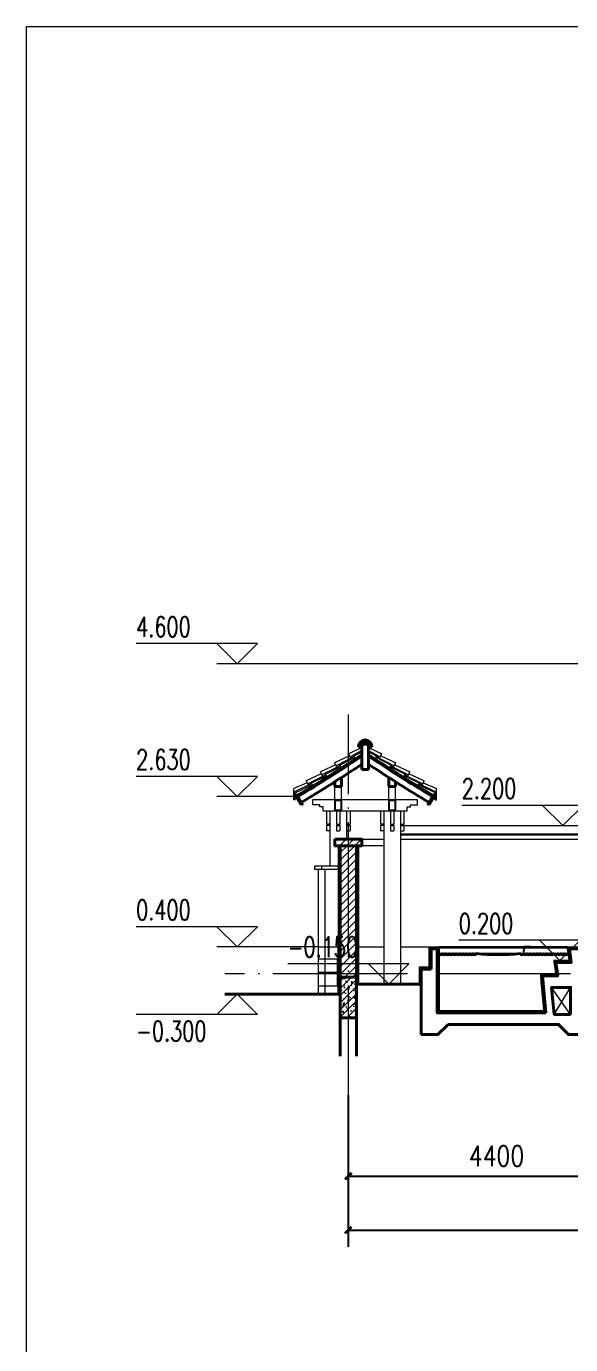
# Model space of a CAD drawing. Extents: x 577108 to 1042908, y 41950 to 81950.
# Drawn here: x 924108 to 932188, y 62396 to 81950 of the extents above; entities that cross this region are included whole.
import ezdxf

# ---------------------------------------------------------------- set-up
doc = ezdxf.new("R2010")
doc.units = 0
doc.header["$LTSCALE"] = 1000
doc.header["$MEASUREMENT"] = 0
for name, pattern in [('CENTER2', [1.125, 0.75, -0.125, 0.125, -0.125]), ('DOTE', [2.42, 2, -0.2, 0.02, -0.2]), ('HIDDEN2', [0.1875, 0.125, -0.0625])]:
    doc.linetypes.add(name, pattern=pattern)
doc.layers.get('0').update_dxf_attribs({"linetype": 'CONTINUOUS', "lineweight": 13})
doc.layers.get('Defpoints').update_dxf_attribs({"linetype": 'CONTINUOUS', "lineweight": 5})
for name, color, linetype, lineweight in [('AXIS', 3, 'CONTINUOUS', 15), ('DIM', 7, 'CONTINUOUS', 5), ('DIM_ELEV', 3, 'CONTINUOUS', 15), ('DOTE', 1, 'DOTE', 0), ('hatch', 8, 'CONTINUOUS', 5), ('L2', 9, 'CONTINUOUS', 15), ('LM-1', 7, 'CONTINUOUS', 18), ('LM-L', 7, 'CONTINUOUS', 15), ('LM-S', 8, 'CONTINUOUS', 5), ('PUB_HATCH', 8, 'CONTINUOUS', 5), ('PUB_TEXT', 7, 'CONTINUOUS', 20), ('wall', 2, 'CONTINUOUS', 40), ('瓦1', 8, 'CONTINUOUS', 15), ('瓦2', 2, 'CONTINUOUS', 15), ('粉刷线', 251, 'CONTINUOUS', 0)]:
    doc.layers.add(name, color=color, linetype=linetype, lineweight=lineweight)
doc.styles.add('_TCH_DIM', font='SIMPLEX', dxfattribs={"bigfont": 'GBCBIG'})
doc.styles.add('DIM_FONT', font='SIMPLEX.shx', dxfattribs={"width": 0.8, "bigfont": 'hztxt.shx'})
doc.styles.get("Standard").update_dxf_attribs({"font": 'GBENOR', "bigfont": 'GBCBIG'})
doc.dimstyles.new('D100', dxfattribs={"dimtxt": 0.18, "dimasz": 0.18, "dimexe": 0.18, "dimexo": 0.0625, "dimgap": 0.09, "dimtad": 1, "dimdec": 0, "dimlfac": 1000, "dimzin": 0, "dimdsep": 46, "dimtxsty": 'Standard', "dimcen": 0.09, "dimclrt": 2, "dimadec": 0, "dimazin": 0, "dimtfac": 1, "dimtdec": 0, "dimtofl": 0, "dimtmove": 0, "dimatfit": 3, "dimfxl": 0, "dimtolj": 1, "dimtzin": 0, "dimarcsym": 0})
doc.dimstyles.new('DIMN', dxfattribs={"dimtxt": 300, "dimasz": 100, "dimexe": 250, "dimexo": 300, "dimgap": 150, "dimtad": 1, "dimdec": 0, "dimzin": 0, "dimdsep": 46, "dimtxsty": 'DIM_FONT', "dimblk": 'ARCHTICK', "dimcen": 0.09, "dimclrt": 7, "dimazin": 2, "dimtfac": 1, "dimtdec": 0, "dimtix": 1, "dimtmove": 2, "dimatfit": 3, "dimldrblk": 'ARCHTICK', "dimfxl": 0, "dimtolj": 1, "dimtzin": 0, "dimarcsym": 0})
pattern_1 = [(135, (921737.982, 42723.81), (-6.629126, 24.3067956), [31.25, -6.25, 0, -6.25])]

# ---------------------------------------------------------------- blocks, each defined once
blk = doc.blocks.new('wa1')
at = {"layer": '瓦1'}
for p in [(-296, 55), (-47, 71)]:
    blk.add_line(p, (-291, 105), dxfattribs=at)
at = {"layer": '瓦2', "color": 2}
for p, q in [((-298, 33), (-296, 55)), ((-298, 33), (-258, 29)), ((2, 25), (-296, 55)), ((-258, 36), (-14, 11)), ((-258, 36), (-258, 29)), ((-14, 11), (-15, 1)), ((-15, 1), (0, 0)), ((2, 25), (0, 0))]:
    blk.add_line(p, q, dxfattribs=at)
blk = doc.blocks.new('*D19')
at = {"layer": 'Defpoints', "color": 0, "transparency": 16777216}
for p in [(931495, 68295), (931595, 68295), (931595, 68195)]:
    blk.add_point(p, dxfattribs=at)
at = {"layer": 'DIM', "color": 0, "lineweight": -2, "transparency": 16777216}
for p, q in [((931595, 68295), (931495, 68295)), ((931495, 68295), (931495, 68245)), ((931495, 68195), (931495, 68245)), ((931595, 68195), (931495, 68195))]:
    blk.add_line(p, q, dxfattribs=at)
at = {"layer": 'DIM', "color": 0, "transparency": 16777216}
for points in [[(931495, 68295), (931495, 68295), (931495, 68295)], [(931495, 68195), (931495, 68195), (931495, 68195)]]:
    blk.add_solid(points, dxfattribs=at)
at = {"layer": 'DIM', "color": 2, "transparency": 16777216, "insert": (931495, 68245), "char_height": 0.045, "attachment_point": 5, "rotation": 0.001}
blk.add_mtext('\\A1;100000', dxfattribs=at)
blk = doc.blocks.new('_ArchTick')
at = {"color": 0, "linetype": 'ByBlock', "const_width": 0.4}
blk.add_lwpolyline([(-0.5, -0.5), (0.5, 0.5)], dxfattribs=at)
blk = doc.blocks.new('*D225')
at = {"layer": 'AXIS', "color": 0, "lineweight": -2, "transparency": 16777216}
for p, q in [((928888, 66095), (928888, 64645)), ((933288, 66095), (933288, 64645)), ((928888, 64895), (933288, 64895))]:
    blk.add_line(p, q, dxfattribs=at)
at = {"layer": 'Defpoints', "color": 0, "transparency": 16777216}
for p in [(928888, 66395), (933288, 66395), (933288, 64895)]:
    blk.add_point(p, dxfattribs=at)
at = {"layer": 'AXIS', "color": 0, "lineweight": -2, "transparency": 16777216, "xscale": 100, "yscale": 100, "zscale": 100, "rotation": 180}
blk.add_blockref('_ArchTick', (928888, 64895), dxfattribs=at)
at = {"layer": 'AXIS', "color": 0, "lineweight": -2, "transparency": 16777216, "xscale": 100, "yscale": 100, "zscale": 100}
blk.add_blockref('_ArchTick', (933288, 64895), dxfattribs=at)
at = {"layer": 'AXIS', "color": 7, "transparency": 16777216, "insert": (931088, 65195), "char_height": 300, "attachment_point": 5, "style": 'DIM_FONT'}
blk.add_mtext('\\A1;4400', dxfattribs=at)
blk = doc.blocks.new('*D230')
at = {"layer": 'AXIS', "color": 0, "lineweight": -2, "transparency": 16777216}
for p, q in [((928888, 66095), (928888, 63845)), ((941288, 66095), (941288, 63845)), ((928888, 64095), (941288, 64095))]:
    blk.add_line(p, q, dxfattribs=at)
at = {"layer": 'Defpoints', "color": 0, "transparency": 16777216}
for p in [(928888, 66395), (941288, 66395), (941288, 64095)]:
    blk.add_point(p, dxfattribs=at)
at = {"layer": 'AXIS', "color": 0, "lineweight": -2, "transparency": 16777216, "xscale": 100, "yscale": 100, "zscale": 100, "rotation": 180}
blk.add_blockref('_ArchTick', (928888, 64095), dxfattribs=at)
at = {"layer": 'AXIS', "color": 0, "lineweight": -2, "transparency": 16777216, "xscale": 100, "yscale": 100, "zscale": 100}
blk.add_blockref('_ArchTick', (941288, 64095), dxfattribs=at)
at = {"layer": 'AXIS', "color": 7, "transparency": 16777216, "insert": (935088, 64395), "char_height": 300, "attachment_point": 5, "style": 'DIM_FONT'}
blk.add_mtext('\\A1;12400', dxfattribs=at)

msp = doc.modelspace()

# ---------------------------------------------------------------- hatches: boundary and pattern name
at = {"layer": 'hatch'}
h = msp.add_hatch(dxfattribs=at)
h.set_pattern_fill('天然石材', color=256, scale=30, style=0)
h.set_pattern_definition([(45, (-190875.35, -393025.7), (-112.854242, 112.854242), []), (45, (-190819.85, -393083), (-112.854242, 112.854242), [63, -36])])
h.paths.add_polyline_path([(929088.3969, 69795.1001), (929088.3969, 69895.1001), (928688.3969, 69895.1001), (928688.3969, 69795.1001)])
h = msp.add_hatch(dxfattribs=at)
h.set_pattern_fill('普通砖', color=256, scale=30, style=0)
h.set_pattern_definition([(45, (-190875.35, -393025.71), (-56.427121, 56.427121), [])])
h.paths.add_polyline_path([(929008.3969, 69795.1001), (928768.3969, 69795.1001), (928768.3969, 67845.1001), (929008.3969, 67845.1001)])
h = msp.add_hatch(dxfattribs=at)
h.set_pattern_fill('天然石材', color=256, scale=5, style=0)
h.set_pattern_definition([(45, (-191775.347, -393073.457), (-18.8090404, 18.8090404), []), (45, (-191766.097, -393083.007), (-18.8090404, 18.8090404), [10.5, -6])])
h.paths.add_polyline_path([(928738.3969, 67595.1001), (928768.3969, 67595.1001), (928768.3969, 68295.1001), (928738.3969, 68295.1001)])
h = msp.add_hatch(dxfattribs=at)
h.set_pattern_fill('ANSI36', color=256, scale=100, style=0)
h.set_pattern_definition(pattern_1)
h.paths.add_polyline_path([(930088.3969, 68290.1001), (930093.3969, 68295.1001), (930233.3969, 68295.1001), (930238.3969, 68290.1001), (930238.3969, 68275.1001), (930088.3969, 68275.1001)])
h = msp.add_hatch(dxfattribs=at)
h.set_pattern_fill('ANSI36', color=256, scale=100, style=0)
h.set_pattern_definition(pattern_1)
h.paths.add_polyline_path([(930088.3969, 68275.1001), (930108.3969, 68275.1001), (930108.3969, 67975.1001), (930088.3969, 67975.1001)])
h = msp.add_hatch(dxfattribs=at)
h.set_pattern_fill('ANSI36', color=256, scale=100, style=0)
h.set_pattern_definition([(135, (930331.082, 72099.919), (-6.629126, 24.306796), [31.25, -6.25, 0, -6.25])])
h.paths.add_polyline_path([(932143.3969, 68295.1001), (932383.3969, 68295.1001), (932388.3969, 68290.1001), (932388.3969, 68275.1001), (932368.3969, 68275.1001), (932138.3969, 68275.1001), (932138.3969, 68290.1001)])
h = msp.add_hatch(dxfattribs=at)
h.set_pattern_fill('钢筋混凝土', color=256, scale=30, style=0)
h.set_pattern_definition([(45, (-190875.35, -393083.01), (-53.0330086, 53.0330086), []), (50, (-190875.35, -393083), (215.178055, -18.82564), [22.5, -247.5]), (355, (-190875.35, -393083), (-41.6254, 225.65764), [18, -198]), (100.4514, (-190857.42, -393084.58), (173.552815, 206.831863), [19.122057, -210.342634]), (46.1842, (-190875.35, -393023), (320.172315, -49.655704), [33.75, -371.25]), (96.6356, (-190848.67, -393027.14), (280.39881, 292.23536), [28.68309, -315.5139]), (351.1842, (-190875.35, -393023), (280.39858, 292.23558), [27, -297]), (21, (-190845.35, -393038), (179.072116, -120.785667), [22.5, -247.5]), (326, (-190845.35, -393038), (72.9946, 217.545014), [18, -198]), (71.4514, (-190830.42, -393048.07), (252.06679, 96.75915), [19.122057, -210.342634]), (37.5, (-190875.35, -393083.01), (3.6479566, 99.868156), [0, -195.6, 0, -201, 0, -198.75]), (7.5, (-190875.35, -393083.01), (78.920861, 118.323514), [0, -114.6, 0, -191.1, 0, -75.75]), (327.5, (-190942.25, -393083.01), (160.146731, -6.7664615), [0, -75, 0, -234, 0, -310.5]), (317.5, (-190972.25, -393083), (174.95585, 30.031495), [0, -97.5, 0, -155.4, 0, -220.5])])
h.paths.add_polyline_path([(928768.3969, 67595.1001), (928768.3969, 67245.1001), (929008.3969, 67245.1001), (929008.3969, 67845.1001), (928768.3969, 67845.1001)])
at = {"layer": 'LM-S'}
h = msp.add_hatch(dxfattribs=at)
h.set_pattern_fill('文化石01', color=256, scale=500, style=0)
h.set_pattern_definition([(0, (-190875.3, -393083), (9e-13, 4000), [3000, -1000]), (0, (-190875.3, -392883), (9e-13, 4000), [-1200, 1200, -600, 1000]), (0, (-190875.3, -392683), (9e-13, 4000), [-1800, 2200]), (0, (-190875.3, -392483), (9e-13, 4000), [1800, -2200]), (0, (-190875.3, -392283), (9e-13, 4000), [-800, 3200]), (0, (-190875.3, -392083), (9e-13, 4000), [1400, -1000, 1200, -400]), (0, (-189475.3, -391883), (9e-13, 4000), [3200, -800]), (0, (-191075.3, -391683), (9e-13, 4000), [2200, -1800]), (0, (-191675.3, -391483), (9e-13, 4000), [1800, -2200]), (0, (-190875.3, -391283), (9e-13, 4000), [3200, -800]), (0, (-190875.3, -391083), (9e-13, 4000), [-1600, 1000, -600, 800]), (0, (-188875.3, -390883), (9e-13, 4000), [2400, -1600]), (0, (-190475.3, -390683), (9e-13, 4000), [1600, -800, 600, -1000]), (0, (-189675.3, -390483), (9e-13, 4000), [1600, -600, 1000, -800]), (0, (-188075.3, -390283), (9e-13, 4000), [2400, -1600]), (0, (-189675.3, -390083), (9e-13, 4000), [1600, -2400]), (0, (-188875.3, -389883), (9e-13, 4000), [1800, -2200]), (0, (-188875.3, -389683), (9e-13, 4000), [-1200, 2800]), (0, (-190075.3, -389483), (9e-13, 4000), [1200, -2800]), (0, (-188875.3, -389283), (9e-13, 4000), [2800, -1200]), (90, (-190875.3, -391483), (-4000, 1e-12), [600, -1600, 1400, -400]), (90, (-190475.3, -391283), (-4000, 1e-12), [1000, -600, 400, -2000]), (90, (-190275.3, -392083), (-4000, 1e-12), [400, -3600]), (90, (-190075.3, -392483), (-4000, 1e-12), [400, -2400, 600, -600]), (90, (-189875.3, -391683), (-4000, 1e-12), [400, -3600]), (90, (-189675.3, -393083), (-4000, 1e-12), [600, -1800, 1000, -600]), (90, (-189475.3, -392283), (-4000, 1e-12), [600, -3400]), (90, (-189275.3, -391283), (-4000, 1e-12), [600, -200, 400, -2800]), (90, (-189075.3, -392883), (-4000, 1e-12), [600, -3400]), (90, (-188875.3, -391883), (-4000, 1e-12), [600, -200, 600, -400, 1000, -1200]), (90, (-188475.3, -391883), (-4000, 1e-12), [-2800, 400, -400, 400]), (90, (-188275.3, -391283), (-4000, 1e-12), [400, -3600]), (90, (-188075.3, -392683), (-4000, 1e-12), [400, -1400, 1000, -1200]), (90, (-187875.3, -392083), (-4000, 1e-12), [200, -2600, 600, -600]), (90, (-187675.3, -391883), (-4000, 1e-12), [1000, -1000, 600, -1400]), (90, (-187475.3, -390883), (-4000, 1e-12), [600, -1000, 400, -2000]), (90, (-187275.3, -392283), (-4000, 1e-12), [400, -3600]), (90, (-187075.3, -391883), (-4000, 1e-12), [400, -1200, 600, -1800])])
h.paths.add_polyline_path([(928738.3969, 68295.1001), (928538.3969, 68295.1001), (928538.3969, 67595.1001), (928738.3969, 67595.1001)])
h.paths.add_polyline_path([(928438.3969, 67595.1001), (928538.3969, 67595.1001), (928538.3969, 68295.1001), (928438.3969, 68295.1001)])

# ---------------------------------------------------------------- linework, layer by layer
msp.add_line((932138.3969, 68275.1001), (930238.3969, 68275.1001))
at = {"layer": 'DIM_ELEV'}
for p, q in [((927538.3969, 72795.1001), (925738.3969, 72795.1001)), ((927238.3969, 72495.1001), (926938.3969, 72795.1001)), ((927238.3969, 72495.1001), (927538.3969, 72795.1001)), ((932488.3969, 72495.1001), (926938.3969, 72495.1001)), ((927538.3969, 70825.1001), (925738.3969, 70825.1001)), ((927238.3969, 70525.1001), (926938.3969, 70825.1001)), ((927238.3969, 70525.1001), (927538.3969, 70825.1001)), ((928138.3969, 70525.1001), (926938.3969, 70525.1001)), ((932372.17, 70395.1355), (930572.17, 70395.1355)), ((932072.17, 70095.1355), (931772.17, 70395.1355)), ((932072.17, 70095.1355), (932372.17, 70395.1355)), ((927538.3969, 68595.1001), (925738.3969, 68595.1001)), ((927238.3969, 68295.1001), (926938.3969, 68595.1001)), ((927238.3969, 68295.1001), (927538.3969, 68595.1001)), ((928438.3969, 68295.1001), (926938.3969, 68295.1001)), ((932327.814, 68395.1001), (930527.814, 68395.1001)), ((932027.814, 68095.1001), (931727.814, 68395.1001)), ((932027.814, 68095.1001), (932327.814, 68395.1001)), ((929788.3969, 68045.1001), (927988.3969, 68045.1001)), ((929488.3969, 67745.1001), (929188.3969, 68045.1001)), ((929488.3969, 67745.1001), (929788.3969, 68045.1001)), ((927238.3969, 67595.1001), (926938.3969, 67295.1001)), ((927238.3969, 67595.1001), (927538.3969, 67295.1001)), ((927538.3969, 67295.1001), (925738.3969, 67295.1001))]:
    msp.add_line(p, q, dxfattribs=at)
at = {"layer": 'DOTE'}
for p, q in [((928888.3969, 65723.2975), (928888.3969, 71744.6755)), ((944288.3969, 67895.1001), (927057.0729, 67895.1001))]:
    msp.add_line(p, q, dxfattribs=at)
at = {"layer": 'hatch'}
for p, q in [((929713.3969, 70095.1027), (932938.3385, 70094.9886)), ((929663.3969, 69973.8565), (932938.3332, 69973.8565)), ((929663.3969, 69956.536), (932938.3332, 69956.536)), ((929663.3969, 69895.1001), (932938.3332, 69895.1001))]:
    msp.add_line(p, q, dxfattribs=at)
at = {"layer": 'L2'}
for p, q in [((932143.3969, 68295.1001), (930233.3969, 68295.1001)), ((932149.6606, 68195.1001), (930238.3969, 68195.1001)), ((931740.3969, 67895.1001), (930238.3969, 67895.1001))]:
    msp.add_line(p, q, dxfattribs=at)
at = {"layer": 'L2', "linetype": 'CENTER2'}
for p, q in [((932188.3969, 67295.1001), (931906.3835, 67695.1001)), ((931943.9775, 67295.1001), (932188.3969, 67695.1001))]:
    msp.add_line(p, q, dxfattribs=at)
at = {"layer": 'L2'}
for points in [[(930238.3969, 68290.1001), (930238.3969, 68275.1001), (930088.3969, 68275.1001), (930088.3969, 68290.1001), (930093.3969, 68295.1001), (930233.3969, 68295.1001)], [(930108.3969, 68275.1001), (930108.3969, 67975.1001), (930088.3969, 67975.1001), (930088.3969, 68275.1001)], [(930238.3969, 68181.1001), (930228.3969, 68181.1001), (930228.3969, 68273.1001), (930238.3969, 68273.1001)], [(932388.3969, 68290.1001), (932388.3969, 68275.1001), (932138.3969, 68275.1001), (932138.3969, 68290.1001), (932143.3969, 68295.1001), (932383.3969, 68295.1001)], [(932138.9463, 68273.1001), (932152.467, 68174.6695), (932162.374, 68176.0303), (932149.0402, 68273.1001)], [(930238.3969, 68179.1001), (930238.3969, 68079.1001), (930228.3969, 68079.1001), (930228.3969, 68179.1001)], [(930238.3969, 68077.1001), (930238.3969, 67977.1001), (930228.3969, 67977.1001), (930228.3969, 68077.1001)], [(931938.6716, 68075.1001), (931952.467, 67974.6695), (931962.374, 67976.0303), (931948.7655, 68075.1001)], [(931990.3969, 68085.1001), (932090.3969, 68085.1001), (932090.3969, 68095.1001), (931990.3969, 68095.1001)], [(932092.3969, 68085.1001), (932172.3969, 68085.1001), (932172.3969, 68095.1001), (932092.3969, 68095.1001)], [(932173.0317, 68098.4423), (932162.6462, 68174.0489), (932152.7392, 68172.6881), (932163.1247, 68097.0815)], [(930238.3969, 67975.1001), (930238.3969, 67875.1001), (930228.3969, 67875.1001), (930228.3969, 67975.1001)], [(930238.3969, 67873.1001), (930238.3969, 67773.1001), (930228.3969, 67773.1001), (930228.3969, 67873.1001)], [(931757.9395, 67776.0358), (931748.6289, 67875.1001), (931738.5849, 67875.1001), (931747.9834, 67775.1001)], [(931790.3969, 67885.1001), (931890.3969, 67885.1001), (931890.3969, 67895.1001), (931790.3969, 67895.1001)], [(931892.3969, 67885.1001), (931972.3969, 67885.1001), (931972.3969, 67895.1001), (931892.3969, 67895.1001)], [(931973.0317, 67898.4423), (931962.6462, 67974.0489), (931952.7392, 67972.6881), (931963.1247, 67897.0815)], [(930238.3969, 67771.1001), (930238.3969, 67671.1001), (930228.3969, 67671.1001), (930228.3969, 67771.1001)], [(930238.3969, 67669.1001), (930238.3969, 67569.1001), (930228.3969, 67569.1001), (930228.3969, 67669.1001)], [(931767.4839, 67674.4833), (931758.1266, 67774.0446), (931748.1705, 67773.1088), (931757.5278, 67673.5476)], [(931767.671, 67672.4921), (931757.7149, 67671.5564), (931767.0722, 67571.9951), (931777.0283, 67572.9308)], [(930238.3969, 67567.1001), (930238.3969, 67467.1001), (930228.3969, 67467.1001), (930228.3969, 67567.1001)], [(930238.3969, 67465.1001), (930238.3969, 67367.1001), (930228.3969, 67367.1001), (930228.3969, 67465.1001)], [(931777.2154, 67570.9396), (931767.2593, 67570.0039), (931776.6166, 67470.4426), (931786.5727, 67471.3784)], [(931786.7598, 67469.3871), (931776.8037, 67468.4514), (931786.161, 67368.8902), (931796.1171, 67369.8259)], [(930360.3969, 67335.1001), (930360.3969, 67345.1001), (930260.3969, 67345.1001), (930260.3969, 67335.1001)], [(930462.3969, 67335.1001), (930462.3969, 67345.1001), (930362.3969, 67345.1001), (930362.3969, 67335.1001)], [(930564.3969, 67335.1001), (930564.3969, 67345.1001), (930464.3969, 67345.1001), (930464.3969, 67335.1001)], [(930666.3969, 67335.1001), (930666.3969, 67345.1001), (930566.3969, 67345.1001), (930566.3969, 67335.1001)], [(930768.3969, 67335.1001), (930768.3969, 67345.1001), (930668.3969, 67345.1001), (930668.3969, 67335.1001)], [(931470.3969, 67335.1001), (931470.3969, 67345.1001), (930770.3969, 67345.1001), (930770.3969, 67335.1001)], [(931572.3969, 67335.1001), (931572.3969, 67345.1001), (931472.3969, 67345.1001), (931472.3969, 67335.1001)], [(931674.3969, 67335.1001), (931674.3969, 67345.1001), (931574.3969, 67345.1001), (931574.3969, 67335.1001)], [(931764.4291, 67335.1001), (931764.4291, 67345.1001), (931676.3969, 67345.1001), (931676.3969, 67335.1001)]]:
    msp.add_lwpolyline(points, close=True, dxfattribs=at)
for points in [[(931960.8969, 68095.1001), (931950.8969, 68095.1001, -1), (931945.8969, 68095.1001), (931940.3969, 68095.1001), (931938.3969, 68093.1001), (931938.3969, 68077.1001), (931988.3969, 68077.1001), (931988.3969, 68095.1001), (931980.8969, 68095.1001, -1), (931975.8969, 68095.1001), (931965.8969, 68095.1001, -1)], [(931760.8969, 67895.1001), (931750.8969, 67895.1001, -1), (931745.8969, 67895.1001), (931740.3969, 67895.1001), (931738.3969, 67893.1001), (931738.3969, 67877.1001), (931788.3969, 67877.1001), (931788.3969, 67895.1001), (931780.8969, 67895.1001, -1), (931775.8969, 67895.1001), (931765.8969, 67895.1001, -1)], [(930228.3969, 67365.1001, 0.4142135624), (930258.3969, 67335.1001), (930258.3969, 67345.1001, -0.4142135624), (930238.3969, 67365.1001)], [(931796.2974, 67367.9072, -0.4419345707), (931766.4291, 67335.1001), (931766.4291, 67345.1001, 0.4419345707), (931786.3413, 67366.9715)]]:
    msp.add_lwpolyline(points, format="xyb", close=True, dxfattribs=at)
for points in [[(930088.3969, 67995.1001), (929938.3969, 67995.1001), (929938.3969, 67745.1001)], [(930088.3969, 67975.1001), (929958.3969, 67975.1001), (929958.3969, 67745.1001)]]:
    msp.add_lwpolyline(points, dxfattribs=at)
at = {"layer": 'LM-1'}
msp.add_lwpolyline([(928738.3969, 68295.1001), (928768.3969, 68295.1001), (928768.3969, 67595.1001), (928738.3969, 67595.1001)], close=True, dxfattribs=at)
at = {"layer": 'LM-L'}
for points in [[(928688.3969, 70475.1001), (928788.3969, 70475.1001), (928788.3969, 70315.1001), (928688.3969, 70315.1001)], [(929488.3969, 70475.1001), (929588.3969, 70475.1001), (929588.3969, 70315.1001), (929488.3969, 70315.1001)]]:
    msp.add_lwpolyline(points, close=True, dxfattribs=at)
at = {"layer": 'LM-S'}
for p, q in [((928438.3969, 68295.1001), (928738.3969, 68295.1001)), ((929038.3969, 68295.1001), (929413.3969, 68295.1001)), ((929663.3969, 68295.1001), (934638.3969, 68295.1001))]:
    msp.add_line(p, q, dxfattribs=at)
msp.add_lwpolyline([(924108.4301, 81950.2272), (973508.4301, 81950.2272), (973508.4301, 41950.2272), (924108.4301, 41950.2272)], close=True, dxfattribs=at)
at = {"layer": 'PUB_HATCH', "color": 8}
for p, q in [((928613.3969, 70315.1001), (928613.3969, 69495.1001)), ((928863.3969, 70315.1001), (928863.3969, 69895.1001)), ((929413.3969, 70315.1001), (929413.3969, 67745.1001)), ((929663.3969, 70315.1001), (929663.3969, 67745.1001)), ((929088.3969, 69895.1001), (929413.3969, 69895.1001)), ((928738.3969, 69795.1001), (928738.3969, 67595.1001)), ((929038.3969, 69795.1001), (929038.3969, 67745.1001)), ((929413.3969, 69795.1001), (929088.3969, 69795.1001)), ((928738.3969, 69495.1001), (928388.3969, 69495.1001)), ((928388.3969, 69495.1001), (928388.3969, 69445.1001)), ((928738.3969, 69445.1001), (928388.3969, 69445.1001)), ((928438.3969, 69445.1001), (928438.3969, 67595.1001)), ((928488.3969, 69495.1001), (928488.3969, 69445.1001)), ((928538.3969, 69445.1001), (928538.3969, 67595.1001))]:
    msp.add_line(p, q, dxfattribs=at)
at = {"layer": 'wall'}
for p, q in [((929038.3969, 71265.1001), (929058.3969, 71265.1001)), ((929088.3969, 70925.1001), (929088.3969, 71305.1001)), ((929188.3969, 71305.1001), (929088.3969, 71305.1001)), ((929188.3969, 70925.1001), (929188.3969, 71305.1001)), ((929218.3969, 71265.1001), (929238.3969, 71265.1001)), ((928788.3969, 70675.1001), (928788.3969, 70809.3873)), ((929088.3969, 70925.1001), (929188.3969, 70925.1001)), ((929488.3969, 70675.1001), (929488.3969, 70809.3873)), ((928688.3969, 70675.1001), (928688.3969, 70745.72)), ((928788.3969, 70675.1001), (928688.3969, 70675.1001)), ((929488.3969, 70675.1001), (929588.3969, 70675.1001)), ((929588.3969, 70675.1001), (929588.3969, 70745.72)), ((928768.3969, 69795.1001), (928768.3969, 66675.1001)), ((929008.3969, 69795.1001), (929008.3969, 66675.1001)), ((930233.3969, 68273.1001), (930233.3969, 68275.1001)), ((929968.3969, 66995.1001), (929968.3969, 67965.1001)), ((929968.3969, 67965.1001), (930118.3969, 67965.1001)), ((928768.3969, 67845.1001), (929008.3969, 67845.1001)), ((929968.3969, 67745.1001), (929008.3969, 67745.1001)), ((928768.3969, 67595.1001), (927057.0729, 67595.1001)), ((928768.3969, 67245.1001), (929008.3969, 67245.1001))]:
    msp.add_line(p, q, dxfattribs=at)
for points in [[(928186.6793, 70405.1001), (928203.8563, 70415.3446), (928123.0301, 70550.8655), (928105.8531, 70540.621)], [(930090.1145, 70405.1001), (930072.9375, 70415.3446), (930153.7637, 70550.8655), (930170.9407, 70540.621)], [(928688.3969, 69895.1001), (929088.3969, 69895.1001), (929088.3969, 69795.1001), (928688.3969, 69795.1001)], [(932188.3969, 67295.1001), (931943.9775, 67295.1001), (931906.3835, 67695.1001), (932188.3969, 67695.1001)]]:
    msp.add_lwpolyline(points, close=True, dxfattribs=at)
at = {"layer": 'wall', "linetype": 'HIDDEN2', "const_width": 3}
msp.add_lwpolyline([(930113.3969, 67965.1001), (930113.3969, 68270.1001), (930213.3969, 68270.1001), (930213.3969, 67320.1001), (931815.8567, 67320.1001), (931764.165, 67870.1001), (931992.0657, 67870.1001), (931964.5932, 68070.1001), (932192.0657, 68070.1001), (932164.5932, 68270.1001), (932363.3969, 68270.1001), (932363.3969, 68095.1001)], dxfattribs=at)
at = {"layer": 'wall'}
for points in [[(930118.3969, 67965.1001), (930118.3969, 68265.1001), (930208.3969, 68265.1001), (930208.3969, 67315.1001), (931821.3486, 67315.1001)], [(931821.3486, 67315.1001), (931769.6569, 67865.1001), (931997.7995, 67865.1001), (931970.327, 68065.1001), (932197.7995, 68065.1001), (932170.327, 68265.1001), (932358.3969, 68265.1001), (932358.3969, 66995.1001)], [(930368.3969, 67145.1001), (930218.3969, 66995.1001), (929968.3969, 66995.1001)], [(930368.3969, 67145.1001), (932008.3969, 67145.1001), (932158.3969, 66995.1001), (932358.3969, 66995.1001)]]:
    msp.add_lwpolyline(points, dxfattribs=at)
msp.add_lwpolyline([(932151.3519, 68182.7878, -0.1618274274), (932138.3969, 68195.1001, -0.6), (932088.3969, 68195.1001, -0.6), (932038.3969, 68195.1001, -0.6), (931988.3969, 68195.1001, -0.6), (931938.3969, 68195.1001, -0.6), (931888.3969, 68195.1001, -0.6), (931838.3969, 68195.1001, -0.6), (931788.3969, 68195.1001, -0.6), (931738.3969, 68195.1001, -0.6), (931688.3969, 68195.1001, -0.6), (931638.3969, 68195.1001, -0.6), (931588.3969, 68195.1001, -0.6), (931538.3969, 68195.1001, -0.6), (931488.3969, 68195.1001, -0.6), (931438.3969, 68195.1001, -0.0461538462), (930788.3969, 68195.1001, -0.6), (930738.3969, 68195.1001, -0.6), (930688.3969, 68195.1001, -0.6), (930638.3969, 68195.1001, -0.6), (930588.3969, 68195.1001, -0.6), (930538.3969, 68195.1001, -0.6), (930488.3969, 68195.1001, -0.6), (930438.3969, 68195.1001, -0.6), (930388.3969, 68195.1001, -0.6), (930338.3969, 68195.1001, -0.6), (930288.3969, 68195.1001, -0.6), (930238.3969, 68195.1001)], format="xyb", dxfattribs=at)
for centre, radius, start, end in [((929138.3969, 71265.1001), 100, 0, 180), ((929138.3969, 71265.1001), 80, 0, 180), ((916869.3822, 89419.79), 22000, 300.81234603, 303.7389426), ((916869.3822, 89419.79), 22100, 300.81234603, 303.56595917), ((941407.4116, 89419.79), 22000, 236.26105741, 239.18765396), ((941407.4116, 89419.79), 22100, 236.43404082, 239.18765396)]:
    msp.add_arc(centre, radius, start, end, dxfattribs=at)
at = {"layer": '瓦1'}
for p, q in [((929088.3969, 71255.1833), (928893.5602, 71159.0902)), ((929188.3969, 71255.1833), (929383.2336, 71159.0902)), ((928917.3014, 71115.0862), (928893.5602, 71159.0902)), ((929359.4924, 71115.0862), (929383.2336, 71159.0902)), ((928275.5877, 70730.5948), (928078.7206, 70644.3889)), ((928078.7206, 70590.1709), (928078.7206, 70644.3889)), ((930001.2061, 70730.5948), (930198.0732, 70644.3889)), ((930198.0732, 70590.1709), (930198.0732, 70644.3889))]:
    msp.add_line(p, q, dxfattribs=at)
at = {"layer": '瓦2', "color": 2}
for p, q in [((929088.3969, 71207.3961), (928917.3014, 71115.0862)), ((928959.627, 71120.8779), (929088.3969, 71190.3522)), ((929188.3969, 71207.3961), (929359.4924, 71115.0862)), ((929317.1668, 71120.8779), (929188.3969, 71190.3522)), ((928927.7475, 71095.7244), (928917.3014, 71115.0862)), ((928927.7475, 71095.7244), (928962.9507, 71114.7173)), ((928959.627, 71120.8779), (928962.9507, 71114.7173)), ((929317.1668, 71120.8779), (929313.843, 71114.7173)), ((929349.0463, 71095.7244), (929313.843, 71114.7173)), ((929349.0463, 71095.7244), (929359.4924, 71115.0862)), ((928341.5185, 70716.8929), (928078.7206, 70590.1709)), ((928098.7206, 70583.1621), (928334.5224, 70696.8666)), ((928334.5224, 70696.8666), (928338.8659, 70687.8591)), ((928338.8659, 70687.8591), (928352.3771, 70694.3742)), ((928341.5185, 70716.8929), (928352.3771, 70694.3742)), ((929935.2753, 70716.8929), (929924.4167, 70694.3742)), ((929937.9279, 70687.8591), (929924.4167, 70694.3742)), ((929935.2753, 70716.8929), (930198.0732, 70590.1709)), ((929942.2714, 70696.8666), (929937.9279, 70687.8591)), ((930178.0732, 70583.1621), (929942.2714, 70696.8666)), ((928078.7206, 70475.1001), (928078.7206, 70590.1709)), ((928098.7206, 70475.1001), (928078.7206, 70475.1001)), ((928098.7206, 70475.1001), (928098.7206, 70583.1621)), ((930178.0732, 70475.1001), (930178.0732, 70583.1621)), ((930178.0732, 70475.1001), (930198.0732, 70475.1001)), ((930198.0732, 70475.1001), (930198.0732, 70590.1709))]:
    msp.add_line(p, q, dxfattribs=at)
at = {"layer": '粉刷线'}
for p, q in [((928688.3969, 70475.1001), (928688.3969, 70675.1001)), ((928788.3969, 70475.1001), (928788.3969, 70675.1001)), ((929488.3969, 70475.1001), (929488.3969, 70675.1001)), ((929588.3969, 70475.1001), (929588.3969, 70675.1001)), ((929913.3969, 70475.1001), (928363.3969, 70475.1001)), ((928363.3969, 70405.1001), (928363.3969, 70475.1001)), ((928463.3969, 70405.1001), (928363.3969, 70405.1001)), ((928463.3969, 70375.1001), (928463.3969, 70405.1001)), ((929813.3969, 70375.1001), (929813.3969, 70405.1001)), ((929813.3969, 70405.1001), (929913.3969, 70405.1001)), ((929913.3969, 70405.1001), (929913.3969, 70475.1001)), ((928513.3969, 70375.1001), (928463.3969, 70375.1001)), ((928513.3969, 70315.1001), (928513.3969, 70375.1001)), ((928513.3969, 70315.1001), (929763.3969, 70315.1001)), ((928563.3969, 70315.1001), (928563.3969, 70115.1001)), ((928713.3969, 70315.1001), (928713.3969, 70115.1001)), ((928763.3969, 70315.1001), (928763.3969, 70115.1001)), ((928913.3969, 70315.1001), (928913.3969, 70115.1001)), ((929363.3969, 70315.1001), (929363.3969, 70115.1001)), ((929513.3969, 70315.1001), (929513.3969, 70115.1001)), ((929563.3969, 70315.1001), (929563.3969, 70115.1001)), ((929713.3969, 70315.1001), (929713.3969, 70115.1001)), ((929763.3969, 70315.1001), (929763.3969, 70375.1001)), ((929763.3969, 70375.1001), (929813.3969, 70375.1001)), ((928613.3969, 70115.1001), (928563.3969, 70115.1001)), ((928613.3969, 70095.1001), (928563.3969, 70095.1001)), ((928563.3969, 70095.1001), (928563.3969, 70015.1001)), ((928613.3969, 70015.1001), (928563.3969, 70015.1001)), ((928568.3969, 70115.1001), (928568.3969, 70095.1001)), ((928713.3969, 70115.1001), (928763.3969, 70115.1001)), ((928713.3969, 70095.1001), (928763.3969, 70095.1001)), ((928713.3969, 70095.1001), (928713.3969, 70015.1001)), ((928713.3969, 70015.1001), (928763.3969, 70015.1001)), ((928718.3969, 70115.1001), (928718.3969, 70095.1001)), ((928758.3969, 70115.1001), (928758.3969, 70095.1001)), ((928763.3969, 70095.1001), (928763.3969, 70015.1001)), ((928863.3969, 70115.1001), (928913.3969, 70115.1001)), ((928863.3969, 70095.1001), (928913.3969, 70095.1001)), ((928863.3969, 70015.1001), (928913.3969, 70015.1001)), ((928908.3969, 70115.1001), (928908.3969, 70095.1001)), ((928913.3969, 70095.1001), (928913.3969, 70015.1001)), ((929413.3969, 70115.1001), (929363.3969, 70115.1001)), ((929413.3969, 70095.1001), (929363.3969, 70095.1001)), ((929363.3969, 70095.1001), (929363.3969, 70015.1001)), ((929413.3969, 70015.1001), (929363.3969, 70015.1001)), ((929368.3969, 70115.1001), (929368.3969, 70095.1001)), ((929513.3969, 70115.1001), (929563.3969, 70115.1001)), ((929513.3969, 70095.1001), (929563.3969, 70095.1001)), ((929513.3969, 70095.1001), (929513.3969, 70015.1001)), ((929513.3969, 70015.1001), (929563.3969, 70015.1001)), ((929518.3969, 70115.1001), (929518.3969, 70095.1001)), ((929558.3969, 70115.1001), (929558.3969, 70095.1001)), ((929563.3969, 70095.1001), (929563.3969, 70015.1001)), ((929663.3969, 70115.1001), (929713.3969, 70115.1001)), ((929663.3969, 70095.1001), (929713.3969, 70095.1001)), ((929663.3969, 70015.1001), (929713.3969, 70015.1001)), ((929708.3969, 70115.1001), (929708.3969, 70095.1001)), ((929713.3969, 70095.1001), (929713.3969, 70015.1001))]:
    msp.add_line(p, q, dxfattribs=at)
for points in [[(928698.3969, 70465.1001), (928778.3969, 70465.1001), (928778.3969, 70325.1001), (928698.3969, 70325.1001)], [(929498.3969, 70465.1001), (929578.3969, 70465.1001), (929578.3969, 70325.1001), (929498.3969, 70325.1001)]]:
    msp.add_lwpolyline(points, close=True, dxfattribs=at)
for centre, start, end in [((916869.3822, 89419.79), 300.81234603, 303.79121318), ((941407.4116, 89419.79), 236.20878681, 239.18765396)]:
    msp.add_arc(centre, 21970, start, end, dxfattribs=at)

# ---------------------------------------------------------------- block references
for p, rotation in [((928985.3112, 71096.6676), 33.4166996487717), ((928775.8616, 70960.1752), 32.76561124336247), ((928564.8744, 70826.0716), 32.11452284117611)]:
    msp.add_blockref('wa1', p, dxfattribs=dict(at, rotation=rotation))
at = {"layer": '粉刷线', "xscale": -1}
for p, rotation in [((929291.4826, 71096.6676), 326.5833003475283), ((929500.9322, 70960.1752), 327.2343887603415), ((929711.9194, 70826.0716), 327.8854771634225)]:
    msp.add_blockref('wa1', p, dxfattribs=dict(at, rotation=rotation))

# ---------------------------------------------------------------- texts
at = {"layer": 'PUB_TEXT', "style": '_TCH_DIM', "width": 0.705882}
for s, p in [('4.600', (925738.3969, 72895.1001)), ('2.630', (925738.3969, 70925.1001)), ('2.200', (930572.17, 70495.1355)), ('0.400', (925738.3969, 68695.1001)), ('0.200', (930527.814, 68495.1001)), ('-0.150', (927988.3969, 68145.1001)), ('-0.300', (925738.3969, 66897.6001))]:
    msp.add_text(s, height=297.5, dxfattribs=at).set_placement(p)

# ---------------------------------------------------------------- dimensions: what is measured, and where the dimension line sits
at = {"layer": 'AXIS'}
for p2, distance, picture, middle in [((933288.3969, 66395.1001), -1500, '*D225', (931088.3969, 65195.1001)), ((941288.3969, 66395.1001), -2300, '*D230', (935088.3969, 64395.1001))]:
    dim = msp.add_aligned_dim(p1=(928888.3969, 66395.1001), p2=p2, distance=distance, dimstyle='DIMN', dxfattribs=at)
    dim.commit()
    dim.dimension.update_dxf_attribs({"geometry": picture, "text_midpoint": middle})
at = {"layer": 'DIM'}
dim = msp.add_linear_dim(base=(931495.3969, 68295.1001), p1=(931595.3969, 68195.1001), p2=(931595.3969, 68295.1001), angle=270, dimstyle='D100', override={"dimscale": 0.25}, dxfattribs=at)
dim.commit()
dim.dimension.update_dxf_attribs({"geometry": '*D19', "text_midpoint": (931495.3969, 68245.1001), "dimtype": 128, "text_rotation": 0.001})

doc.saveas('drawing.dxf')
